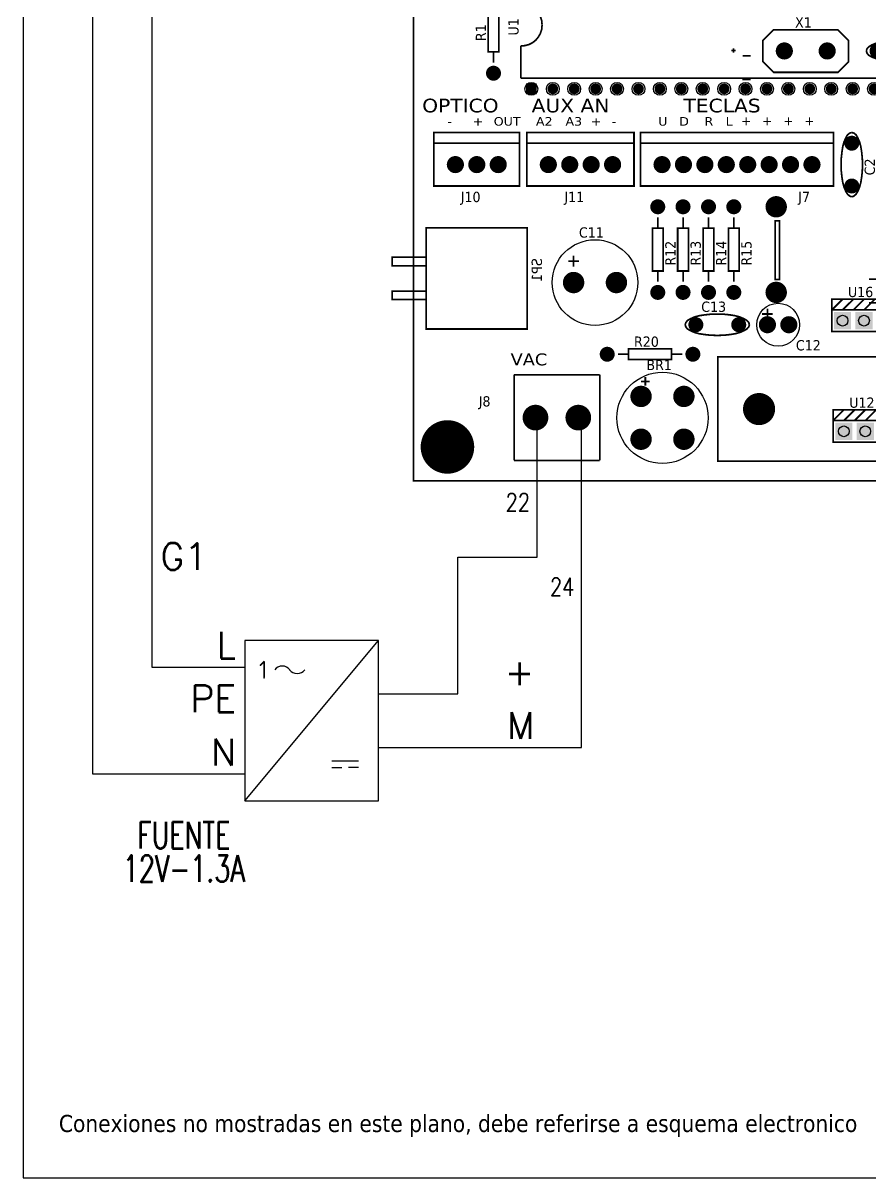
# Model space of a CAD drawing. Header units: millimetres. Extents: x 123.5 to 144.3, y 105.4 to 121.6.
# Drawn here: x 123.51 to 129.44, y 105.41 to 113.5 of the extents above; entities that cross this region are included whole.
import ezdxf
from ezdxf.enums import TextEntityAlignment as Align

# ---------------------------------------------------------------- set-up
doc = ezdxf.new("R2010")
doc.units = ezdxf.units.MM
for name, color, linetype in [('12632256', 7, 'Continuous'), ('BLK_12AWG', 7, 'Continuous'), ('DESC', 250, 'Continuous'), ('SYMS', 7, 'Continuous'), ('TAGS', 250, 'Continuous'), ('TERMS', 250, 'Continuous'), ('WIRES', 7, 'Continuous')]:
    doc.layers.add(name, color=color, linetype=linetype)
doc.layers.add('WIRENO', color=7, linetype='Continuous', true_color=0x000000)
doc.styles.get("Standard").update_dxf_attribs({"font": 'tahoma.ttf'})
doc.styles.add('WD', font='romans.shx')
doc.styles.add('WD_IEC', font='isocp2.shx', dxfattribs={"width": 0.9, "height": 4})

# ---------------------------------------------------------------- blocks, each defined once
blk = doc.blocks.new('EPAD')
at = {"const_width": 0.5}
blk.add_lwpolyline([(-0.25, 0, 1), (0.25, 0, 1)], format="xyb", close=True, dxfattribs=at)
blk = doc.blocks.new('RPAD')
blk.add_trace([(-0.5, -0.5), (-0.5, 0.5), (0.5, -0.5), (0.5, 0.5)])
blk = doc.blocks.new('TarjetaElec')
at = {"const_width": 0.008}
for points in [[(149.0406, 100.3538), (154.0006, 100.3538), (154.0006, 104.4678), (149.0406, 104.4678), (149.0406, 100.3538)], [(149.3886, 102.3578), (149.4386, 102.3578), (149.4386, 102.5568), (149.3886, 102.5568), (149.3886, 102.3578)], [(149.6406, 102.4838), (149.6386, 102.5038), (149.6326, 102.5228), (149.6236, 102.5398), (149.6116, 102.5548), (149.5966, 102.5668), (149.5796, 102.5758), (149.5606, 102.5818), (149.5406, 102.5838)], [(149.6406, 102.4838), (149.6386, 102.4628), (149.6326, 102.4438), (149.6236, 102.4278), (149.6116, 102.4128), (149.5966, 102.4008), (149.5796, 102.3918), (149.5606, 102.3868), (149.5406, 102.3848)], [(150.7216, 102.4608), (151.0216, 102.4608), (151.0716, 102.4108), (151.0716, 102.3118), (151.0216, 102.2618), (150.7216, 102.2618), (150.6716, 102.3118), (150.6716, 102.4108), (150.7216, 102.4608)], [(151.1546, 102.3618), (151.1576, 102.3718), (151.1656, 102.3808), (151.1796, 102.3898), (151.1976, 102.3968), (151.2196, 102.4028), (151.2456, 102.4068), (151.2736, 102.4098), (151.3046, 102.4108)], [(149.4136, 102.3078), (149.4136, 102.3578)], [(149.5406, 102.2348), (149.5406, 102.3848)], [(150.5446, 102.3638), (150.5246, 102.3638)], [(150.5346, 102.3538), (150.5346, 102.3738)], [(151.1546, 102.3618), (151.1576, 102.3518), (151.1656, 102.3418), (151.1796, 102.3338), (151.1976, 102.3268), (151.2196, 102.3198), (151.2456, 102.3158), (151.2736, 102.3128), (151.3046, 102.3118)], [(150.6146, 102.3388), (150.5766, 102.3388)], [(149.5406, 102.2348), (151.5396, 102.2348)], [(150.6146, 102.2278), (150.5756, 102.2278)], [(149.1356, 101.7308), (149.5356, 101.7308), (149.5356, 101.9808), (149.1356, 101.9808), (149.1356, 101.7308)], [(149.5696, 101.7308), (150.0696, 101.7308), (150.0696, 101.9808), (149.5696, 101.9808), (149.5696, 101.7308)], [(150.1006, 101.7308), (151.0006, 101.7308), (151.0006, 101.9808), (150.1006, 101.9808), (150.1006, 101.7308)], [(151.0866, 101.9808), (151.0766, 101.9778), (151.0666, 101.9698), (151.0586, 101.9558), (151.0506, 101.9378), (151.0446, 101.9158), (151.0406, 101.8898), (151.0376, 101.8618), (151.0366, 101.8308)], [(151.0866, 101.9808), (151.0966, 101.9778), (151.1066, 101.9698), (151.1146, 101.9558), (151.1226, 101.9378), (151.1286, 101.9158), (151.1326, 101.8898), (151.1356, 101.8618), (151.1366, 101.8308)], [(149.1356, 101.9308), (149.5356, 101.9308)], [(149.5696, 101.9308), (150.0696, 101.9308)], [(150.1006, 101.9308), (151.0006, 101.9308)], [(151.0866, 101.6808), (151.0816, 101.6818), (151.0766, 101.6838), (151.0666, 101.6928), (151.0586, 101.7058), (151.0506, 101.7248), (151.0446, 101.7468), (151.0406, 101.7718), (151.0376, 101.7998), (151.0366, 101.8308)], [(151.0866, 101.6808), (151.0916, 101.6818), (151.0966, 101.6838), (151.1066, 101.6928), (151.1146, 101.7058), (151.1226, 101.7248), (151.1286, 101.7468), (151.1326, 101.7718), (151.1356, 101.7998), (151.1366, 101.8308)], [(149.0986, 101.0628), (149.5706, 101.0628), (149.5706, 101.5358), (149.0986, 101.5358), (149.0986, 101.0628)], [(150.1556, 101.3338), (150.2056, 101.3338), (150.2056, 101.5338), (150.1556, 101.5338), (150.1556, 101.3338)], [(150.1806, 101.5838), (150.1806, 101.5338)], [(150.2736, 101.3338), (150.3236, 101.3338), (150.3236, 101.5338), (150.2736, 101.5338), (150.2736, 101.3338)], [(150.2986, 101.5838), (150.2986, 101.5338)], [(150.3926, 101.3338), (150.4426, 101.3338), (150.4426, 101.5338), (150.3926, 101.5338), (150.3926, 101.3338)], [(150.4176, 101.5838), (150.4176, 101.5338)], [(150.5106, 101.3338), (150.5606, 101.3338), (150.5606, 101.5338), (150.5106, 101.5338), (150.5106, 101.3338)], [(150.5356, 101.5838), (150.5356, 101.5338)], [(150.7286, 101.2938), (150.7486, 101.2938), (150.7486, 101.5688), (150.7286, 101.5688), (150.7286, 101.2938)], [(148.9406, 101.3578), (149.0986, 101.3578), (149.0986, 101.3978), (148.9406, 101.3978), (148.9406, 101.3578)], [(149.7626, 101.3798), (149.8126, 101.3798)], [(149.7876, 101.4048), (149.7876, 101.3548)], [(150.1806, 101.3338), (150.1806, 101.2838)], [(150.2986, 101.3338), (150.2986, 101.2838)], [(150.4176, 101.3338), (150.4176, 101.2838)], [(150.5356, 101.3338), (150.5356, 101.2838)], [(151.1676, 101.2958), (151.2066, 101.2958)], [(148.9406, 101.2008), (149.0986, 101.2008), (149.0986, 101.2398), (148.9406, 101.2398), (148.9406, 101.2008)], [(150.6926, 101.1578), (150.6926, 101.1078)], [(150.9936, 101.1518), (150.9936, 101.2018), (151.2936, 101.2018), (151.2936, 101.1518)], [(150.9936, 101.1518), (151.0436, 101.2018)], [(151.0436, 101.1518), (151.0936, 101.2018)], [(151.0936, 101.1518), (151.1436, 101.2018)], [(151.1436, 101.1518), (151.1936, 101.2018)], [(151.1676, 101.1848), (151.2056, 101.1848)], [(150.3086, 101.0828), (150.3116, 101.0928), (150.3196, 101.1028), (150.3336, 101.1108), (150.3516, 101.1188), (150.3736, 101.1248), (150.3996, 101.1288), (150.4276, 101.1318), (150.4586, 101.1328)], [(150.6086, 101.0828), (150.6056, 101.0928), (150.5966, 101.1028), (150.5826, 101.1108), (150.5646, 101.1188), (150.5426, 101.1248), (150.5176, 101.1288), (150.4896, 101.1318), (150.4586, 101.1328)], [(150.6676, 101.1328), (150.7176, 101.1328)], [(150.9936, 101.0518), (151.2936, 101.0518), (151.2936, 101.1518), (150.9936, 101.1518), (150.9936, 101.0518)], [(150.3086, 101.0828), (150.3116, 101.0728), (150.3196, 101.0628), (150.3336, 101.0548), (150.3516, 101.0468), (150.3736, 101.0408), (150.3996, 101.0368), (150.4276, 101.0338), (150.4586, 101.0328)], [(150.6086, 101.0828), (150.6056, 101.0728), (150.5966, 101.0628), (150.5826, 101.0548), (150.5646, 101.0468), (150.5426, 101.0408), (150.5176, 101.0368), (150.4896, 101.0338), (150.4586, 101.0328)], [(149.9946, 100.9448), (150.0446, 100.9448)], [(150.0446, 100.9198), (150.2446, 100.9198), (150.2446, 100.9698), (150.0446, 100.9698), (150.0446, 100.9198)], [(150.2446, 100.9448), (150.2946, 100.9448)], [(150.4606, 100.4448), (151.8376, 100.4448), (151.8376, 100.9328), (150.4606, 100.9328), (150.4606, 100.4448)], [(149.5096, 100.8488), (149.5096, 100.4488)], [(149.5096, 100.8488), (149.9096, 100.8488)], [(149.9096, 100.8488), (149.9096, 100.4488)], [(150.1226, 100.8378), (150.1226, 100.7978)], [(150.1026, 100.8178), (150.1426, 100.8178)], [(150.9996, 100.6348), (150.9996, 100.6848), (151.2996, 100.6848), (151.2996, 100.6348)], [(150.9996, 100.6348), (151.0496, 100.6848)], [(151.0496, 100.6348), (151.0996, 100.6848)], [(151.0996, 100.6348), (151.1496, 100.6848)], [(151.1496, 100.6348), (151.1996, 100.6848)], [(150.9996, 100.5348), (151.2996, 100.5348), (151.2996, 100.6348), (150.9996, 100.6348), (150.9996, 100.5348)], [(149.5096, 100.4488), (149.9096, 100.4488)]]:
    blk.add_lwpolyline(points, dxfattribs=at)
for centre, radius in [((150.7716, 102.3618), 0.025), ((150.9716, 102.3618), 0.025), ((149.4136, 102.2578), 0.025), ((149.5906, 102.1848), 0.03), ((149.6906, 102.1848), 0.03), ((149.7906, 102.1848), 0.03), ((149.8906, 102.1848), 0.03), ((149.9906, 102.1848), 0.03), ((150.0906, 102.1848), 0.03), ((150.1906, 102.1848), 0.03), ((150.2906, 102.1848), 0.03), ((150.3906, 102.1848), 0.03), ((150.4906, 102.1848), 0.03), ((150.5906, 102.1848), 0.03), ((150.6906, 102.1848), 0.03), ((150.7906, 102.1848), 0.03), ((150.8906, 102.1848), 0.03), ((150.9906, 102.1848), 0.03), ((151.0906, 102.1848), 0.03), ((151.1906, 102.1848), 0.03), ((151.0866, 101.9308), 0.025), ((149.2356, 101.8308), 0.01), ((149.3356, 101.8308), 0.01), ((149.4356, 101.8308), 0.01), ((149.6696, 101.8308), 0.01), ((149.7696, 101.8308), 0.01), ((149.8696, 101.8308), 0.01), ((149.9696, 101.8308), 0.01), ((150.2006, 101.8308), 0.01), ((150.3006, 101.8308), 0.01), ((150.4006, 101.8308), 0.01), ((150.5006, 101.8308), 0.01), ((150.6006, 101.8308), 0.01), ((150.7006, 101.8308), 0.01), ((150.8006, 101.8308), 0.01), ((150.9006, 101.8308), 0.01), ((151.0866, 101.7308), 0.025), ((150.1806, 101.6338), 0.025), ((150.2986, 101.6338), 0.025), ((150.4176, 101.6338), 0.025), ((150.5356, 101.6338), 0.025), ((150.7336, 101.6338), 0.025), ((149.7876, 101.2798), 0.025), ((149.9876, 101.2798), 0.025), ((150.1806, 101.2338), 0.025), ((150.2986, 101.2338), 0.025), ((150.4176, 101.2338), 0.025), ((150.5356, 101.2338), 0.025), ((150.7336, 101.2338), 0.025), ((150.3586, 101.0828), 0.025), ((150.5586, 101.0828), 0.025), ((150.6926, 101.0828), 0.025), ((150.7926, 101.0828), 0.025), ((151.0436, 101.1018), 0.025), ((151.1436, 101.1018), 0.025), ((149.9446, 100.9448), 0.025), ((150.3446, 100.9448), 0.025), ((150.1026, 100.7478), 0.025), ((150.3026, 100.7478), 0.025), ((149.6096, 100.6488), 0.03), ((149.8096, 100.6488), 0.03), ((150.6536, 100.6888), 0.03), ((150.1026, 100.5478), 0.025), ((150.3026, 100.5478), 0.025), ((151.0496, 100.5848), 0.025), ((151.1496, 100.5848), 0.025), ((149.1986, 100.5118), 0.03)]:
    blk.add_circle(centre, radius)
at = {"layer": '12632256'}
for centre, radius in [((149.8876, 101.2798), 0.2), ((150.7426, 101.0828), 0.1), ((150.2026, 100.6478), 0.213)]:
    blk.add_circle(centre, radius, dxfattribs=at)
for name, p, xscale, yscale in [('EPAD', (150.7716, 102.3618), 0.08, 0.08), ('EPAD', (150.9716, 102.3618), 0.08, 0.08), ('EPAD', (151.2046, 102.3618), 0.07, 0.07), ('EPAD', (149.4136, 102.2578), 0.07, 0.07), ('RPAD', (149.5906, 102.1848), 0.05, 0.05), ('EPAD', (149.6906, 102.1848), 0.05, 0.05), ('EPAD', (149.7906, 102.1848), 0.05, 0.05), ('EPAD', (149.8906, 102.1848), 0.05, 0.05), ('EPAD', (149.9906, 102.1848), 0.05, 0.05), ('EPAD', (150.0906, 102.1848), 0.05, 0.05), ('EPAD', (150.1906, 102.1848), 0.05, 0.05), ('EPAD', (150.2906, 102.1848), 0.05, 0.05), ('EPAD', (150.3906, 102.1848), 0.05, 0.05), ('EPAD', (150.4906, 102.1848), 0.05, 0.05), ('EPAD', (150.5906, 102.1848), 0.05, 0.05), ('EPAD', (150.6906, 102.1848), 0.05, 0.05), ('EPAD', (150.7906, 102.1848), 0.05, 0.05), ('EPAD', (150.8906, 102.1848), 0.05, 0.05), ('EPAD', (150.9906, 102.1848), 0.05, 0.05), ('EPAD', (151.0906, 102.1848), 0.05, 0.05), ('EPAD', (151.1906, 102.1848), 0.05, 0.05), ('EPAD', (151.0866, 101.9308), 0.07, 0.07), ('EPAD', (149.2356, 101.8308), 0.08, 0.08), ('EPAD', (149.3356, 101.8308), 0.08, 0.08), ('EPAD', (149.4356, 101.8308), 0.08, 0.08), ('EPAD', (149.6696, 101.8308), 0.08, 0.08), ('EPAD', (149.7696, 101.8308), 0.08, 0.08), ('EPAD', (149.8696, 101.8308), 0.08, 0.08), ('EPAD', (149.9696, 101.8308), 0.08, 0.08), ('EPAD', (150.2006, 101.8308), 0.08, 0.08), ('EPAD', (150.3006, 101.8308), 0.08, 0.08), ('EPAD', (150.4006, 101.8308), 0.08, 0.08), ('EPAD', (150.5006, 101.8308), 0.08, 0.08), ('EPAD', (150.6006, 101.8308), 0.08, 0.08), ('EPAD', (150.7006, 101.8308), 0.08, 0.08), ('EPAD', (150.8006, 101.8308), 0.08, 0.08), ('EPAD', (150.9006, 101.8308), 0.08, 0.08), ('EPAD', (151.0866, 101.7308), 0.07, 0.07), ('EPAD', (150.1806, 101.6338), 0.07, 0.07), ('EPAD', (150.2986, 101.6338), 0.07, 0.07), ('EPAD', (150.4176, 101.6338), 0.07, 0.07), ('EPAD', (150.5356, 101.6338), 0.07, 0.07), ('EPAD', (150.7336, 101.6338), 0.1, 0.1), ('EPAD', (149.7876, 101.2798), 0.1, 0.1), ('EPAD', (149.9876, 101.2798), 0.1, 0.1), ('EPAD', (150.1806, 101.2338), 0.07, 0.07), ('EPAD', (150.2986, 101.2338), 0.07, 0.07), ('EPAD', (150.4176, 101.2338), 0.07, 0.07), ('EPAD', (150.5356, 101.2338), 0.07, 0.07), ('EPAD', (150.7336, 101.2338), 0.1, 0.1), ('EPAD', (150.3586, 101.0828), 0.07, 0.07), ('EPAD', (150.5586, 101.0828), 0.07, 0.07), ('EPAD', (150.6926, 101.0828), 0.08, 0.08), ('EPAD', (150.7926, 101.0828), 0.08, 0.08), ('RPAD', (151.0436, 101.1018), 0.08, 0.08), ('RPAD', (151.1436, 101.1018), 0.08, 0.08), ('EPAD', (149.9446, 100.9448), 0.07, 0.07), ('EPAD', (150.3446, 100.9448), 0.07, 0.07), ('EPAD', (150.1026, 100.7478), 0.1, 0.1), ('EPAD', (150.3026, 100.7478), 0.1, 0.1), ('EPAD', (150.6536, 100.6888), 0.15, 0.15), ('EPAD', (149.6096, 100.6488), 0.12, 0.12), ('EPAD', (149.8096, 100.6488), 0.12, 0.12), ('EPAD', (149.1986, 100.5118), 0.25, 0.25), ('RPAD', (151.0496, 100.5848), 0.08, 0.08), ('RPAD', (151.1496, 100.5848), 0.08, 0.08), ('EPAD', (150.1026, 100.5478), 0.1, 0.1), ('EPAD', (150.3026, 100.5478), 0.1, 0.1)]:
    blk.add_blockref(name, p, dxfattribs=dict(xscale=xscale, yscale=yscale))
for s, height, width, p in [('U1', 0.048, 1.041667, (149.5306, 102.4338)), ('R1', 0.048, 1.041667, (149.3786, 102.4078)), ('+', 0.04, 1.25, (150.6106, 102.0078)), ('+', 0.04, 1.25, (150.7086, 102.0078)), ('+', 0.04, 1.25, (150.8076, 102.0078)), ('+', 0.04, 1.25, (150.9056, 102.0078)), ('C2', 0.048, 1.041667, (151.1946, 101.7808)), ('R12', 0.048, 1.041667, (150.2636, 101.3588)), ('R13', 0.048, 1.041667, (150.3816, 101.3588)), ('R14', 0.048, 1.041667, (150.5006, 101.3588)), ('R15', 0.048, 1.041667, (150.6186, 101.3588))]:
    blk.add_text(s, height=height, rotation=90, dxfattribs=dict(at, width=width)).set_placement(p)
for s, height, width, p in [('X1', 0.048, 1.041667, (150.8216, 102.4708)), ('OPTICO', 0.064, 1.25, (149.0806, 102.0748)), ('AUX AN', 0.064, 1.25, (149.5916, 102.0748)), ('TECLAS', 0.064, 1.25, (150.3006, 102.0748)), ('-', 0.04, 1.25, (149.1986, 102.0128)), ('+', 0.04, 1.25, (149.3166, 102.0128)), ('OUT', 0.04, 1.25, (149.4146, 102.0128)), ('A2', 0.04, 1.25, (149.6116, 102.0128)), ('A3', 0.04, 1.25, (149.7496, 102.0128)), ('+', 0.04, 1.25, (149.8676, 102.0128)), ('-', 0.04, 1.25, (149.9656, 102.0128)), ('U', 0.04, 1.25, (150.1826, 102.0128)), ('D', 0.04, 1.25, (150.2806, 102.0128)), ('R', 0.04, 1.25, (150.3986, 102.0128)), ('L', 0.04, 1.25, (150.4976, 102.0128)), ('J10', 0.048, 1.041667, (149.2606, 101.6558)), ('J11', 0.048, 1.041667, (149.7446, 101.6558)), ('J7', 0.048, 1.041667, (150.8366, 101.6558)), ('C11', 0.048, 1.041667, (149.8126, 101.4898)), ('U16', 0.048, 1.041667, (151.0686, 101.2118)), ('C13', 0.048, 1.041667, (150.3836, 101.1428)), ('R20', 0.048, 1.041667, (150.0696, 100.9798)), ('C12', 0.048, 1.041667, (150.8256, 100.9628)), ('VAC', 0.056, 1.25, (149.4936, 100.8928)), ('BR1', 0.048, 1.041667, (150.1276, 100.8708)), ('J8', 0.048, 1.041667, (149.3446, 100.7008)), ('U12', 0.048, 1.041667, (151.0746, 100.6948))]:
    blk.add_text(s, height=height, dxfattribs=dict(at, width=width)).set_placement(p)
at = {"layer": '12632256', "text_generation_flag": 2, "width": 1.041667}
blk.add_text('SP1', height=0.048, rotation=90, dxfattribs=at).set_placement((149.6396, 101.3938))
blk = doc.blocks.new('HPW1_1PH')
for p, q in [((0, -0.625), (0.625, 0.125)), ((0.4066, -0.4373), (0.5317, -0.4373)), ((0.4066, -0.4686), (0.4535, -0.4686)), ((0.5317, -0.4686), (0.4848, -0.4686))]:
    blk.add_line(p, q)
blk.add_lwpolyline([(0.625, 0.125), (0, 0.125), (0, -0.625), (0.625, -0.625)], close=True)
for centre, start, end in [((0.175, -0.0387), 36.8699, 143.1301), ((0.245, 0.0138), 216.8699, 323.1301)]:
    blk.add_arc(centre, 0.0438, start, end)
at = {"style": 'WD_IEC'}
blk.add_text('1', height=0.084, dxfattribs=at).set_placement((0.105, -0.0124), align=Align.MIDDLE_RIGHT)
at = {"style": 'WD', "width": 0.7}
for tag, p in [('INST', (-0.2843, 0.7938)), ('LOC', (-0.2843, 0.6242)), ('RATING1', (-0.2843, 0.285)), ('XREF', (-0.2843, -0.691)), ('DESC1', (-0.2843, -0.8472)), ('DESC2', (-0.2843, -1.0035)), ('DESC3', (-0.2843, -1.1578))]:
    blk.add_attdef(tag, text='', height=0.125, dxfattribs=at).set_placement(p, align=Align.CENTER)
at = {"style": 'WD'}
blk.add_attdef('TAG1', text='', height=0.125, dxfattribs=at).set_placement((-0.2843, 0.4546), align=Align.CENTER)
at = {"linetype": 'Continuous', "style": 'WD', "flags": 9}
for tag, p in [('CAT', (0.8888, 0.2765)), ('MFG', (0.8868, 0.2571)), ('ASSYCODE', (0.8871, -0.5638))]:
    blk.add_attdef(tag, text='', height=0.01, dxfattribs=at).set_placement(p, align=Align.CENTER)
at = {"linetype": 'Continuous', "style": 'WD', "flags": 8}
for tag, p in [('TERM01', (-0.04, 0.04)), ('TERM04', (1.3525, -0.085)), ('TERM02', (-0.04, -0.2098)), ('TERM05', (1.3525, -0.335)), ('TERM03', (-0.04, -0.46))]:
    blk.add_attdef(tag, text='', height=0.125, dxfattribs=at).set_placement(p, align=Align.RIGHT)
at = {"style": 'WD'}
for tag, p, height, flags in [('X4TERM01', (0, 0), 0.0125, 1), ('X1TERM04', (0.625, -0.125), 0.0125, 1), ('X4TERM02', (0, -0.2498), 0.0125, 1), ('X1TERM05', (0.625, -0.375), 0.0125, 1), ('FAMILY', (0.8618, -0.4829), 0.01, 9), ('X4TERM03', (0, -0.5), 0.0125, 1)]:
    blk.add_attdef(tag, p, '', height=height, dxfattribs=dict(at, flags=flags))
blk = doc.blocks.new('WD_WNV')
at = {"style": 'WD', "flags": 1}
for tag, p in [('W01USER', (-0.0625, 0.0938)), ('W02USER', (-0.0625, 0.0859)), ('W03USER', (-0.0625, 0.0781)), ('W04USER', (-0.0625, 0.0703)), ('W05USER', (-0.0625, 0.0625)), ('W06USER', (-0.0625, 0.0547)), ('W07USER', (-0.0625, 0.0469)), ('W08USER', (-0.0625, 0.0391)), ('W09USER', (-0.0625, 0.0312)), ('W10USER', (-0.0625, 0.0234))]:
    blk.add_attdef(tag, text='', height=0.005, dxfattribs=at).set_placement(p, align=Align.CENTER)
at = {"linetype": 'Continuous', "style": 'WD', "width": 0.8}
blk.add_attdef('WIRENO', text='', height=0.125, dxfattribs=at).set_placement((-0.05, 0), align=Align.MIDDLE_RIGHT)

msp = doc.modelspace()

# ---------------------------------------------------------------- linework, layer by layer
at = {"color": 7, "linetype": 'Continuous'}
for p, q in [((123.5055, 121.5905), (123.5055, 105.4055)), ((123.5055, 105.4055), (144.2555, 105.4055))]:
    msp.add_line(p, q, dxfattribs=at)
at = {"layer": 'WIRES'}
for p, q in [((123.9943, 108.2349), (123.9943, 117.4558)), ((124.4075, 116.9592), (124.4075, 108.9849)), ((127.1062, 109.7563), (127.1062, 110.7151)), ((127.4001, 110.7162), (127.3732, 110.7162)), ((127.4165, 108.4224), (127.4165, 110.6738)), ((126.5506, 108.7974), (126.5506, 109.7563)), ((126.5506, 109.7563), (127.1062, 109.7563)), ((124.4075, 108.9849), (125.0575, 108.9849)), ((125.995, 108.7974), (126.5506, 108.7974)), ((125.995, 108.4224), (127.4165, 108.4224)), ((125.0575, 108.2349), (123.9943, 108.2349))]:
    msp.add_line(p, q, dxfattribs=at)

# ---------------------------------------------------------------- block references
at = {"layer": 'BLK_12AWG', "xscale": 1.5, "yscale": 1.5, "zscale": 1.5}
msp.add_blockref('TarjetaElec', (-97.3203, -40.2399), dxfattribs=at)
at = {"layer": 'SYMS'}
ref = msp.add_blockref('HPW1_1PH', (125.0575, 108.9849), dxfattribs=dict(at, xscale=1.5, yscale=1.5, zscale=1.5))
ref.add_attrib('TERM01', 'L', dxfattribs={"layer": 'TERMS', "linetype": 'Continuous', "height": 0.1875, "style": 'WD', "flags": 8}).set_placement((124.9975, 109.0449), align=Align.RIGHT)
ref.add_attrib('TERM02', 'PE', dxfattribs={"layer": 'TERMS', "linetype": 'Continuous', "height": 0.1875, "style": 'WD', "flags": 8}).set_placement((124.9975, 108.6701), align=Align.RIGHT)
ref.add_attrib('TERM03', 'N', dxfattribs={"layer": 'TERMS', "linetype": 'Continuous', "height": 0.1875, "style": 'WD', "flags": 8}).set_placement((124.9975, 108.2949), align=Align.RIGHT)
ref.add_attrib('TERM04', '+', dxfattribs={"layer": 'TERMS', "linetype": 'Continuous', "height": 0.1875, "style": 'WD', "flags": 8}).set_placement((127.0863, 108.8574), align=Align.RIGHT)
ref.add_attrib('TERM05', 'M', dxfattribs={"layer": 'TERMS', "linetype": 'Continuous', "height": 0.1875, "style": 'WD', "flags": 8}).set_placement((127.0863, 108.4824), align=Align.RIGHT)
ref.add_attrib('TAG1', 'G1', dxfattribs={"layer": 'TAGS', "height": 0.1875, "style": 'WD'}).set_placement((124.6311, 109.6669), align=Align.CENTER)
ref.add_attrib('DESC2', '12V-1.3A', dxfattribs={"layer": 'DESC', "height": 0.1875, "style": 'WD', "width": 0.7}).set_placement((124.6311, 107.4797), align=Align.CENTER)
ref.add_attrib('DESC1', 'FUENTE', dxfattribs={"layer": 'DESC', "height": 0.1875, "style": 'WD', "width": 0.7}).set_placement((124.6311, 107.7141), align=Align.CENTER)
at = {"layer": 'WIRENO'}
ref = msp.add_blockref('WD_WNV', (127.1062, 110.1398), dxfattribs=at)
ref.add_attrib('WIRENO', '22', dxfattribs={"linetype": 'Continuous', "height": 0.125, "style": 'WD', "width": 0.8}).set_placement((127.0562, 110.1398), align=Align.MIDDLE_RIGHT)
ref = msp.add_blockref('WD_WNV', (127.4165, 109.5481), dxfattribs=at)
ref.add_attrib('WIRENO', '24', dxfattribs={"linetype": 'Continuous', "height": 0.125, "style": 'WD', "width": 0.8}).set_placement((127.3665, 109.5481), align=Align.MIDDLE_RIGHT)

# ---------------------------------------------------------------- texts
at = {"insert": (123.7561, 105.8471), "char_height": 0.12, "attachment_point": 1}
msp.add_mtext_dynamic_manual_height_columns('Conexiones no mostradas en este plano, debe referirse a esquema electronico', width=9.456212, gutter_width=0.05, heights=[0], dxfattribs=at)

doc.saveas('drawing.dxf')
